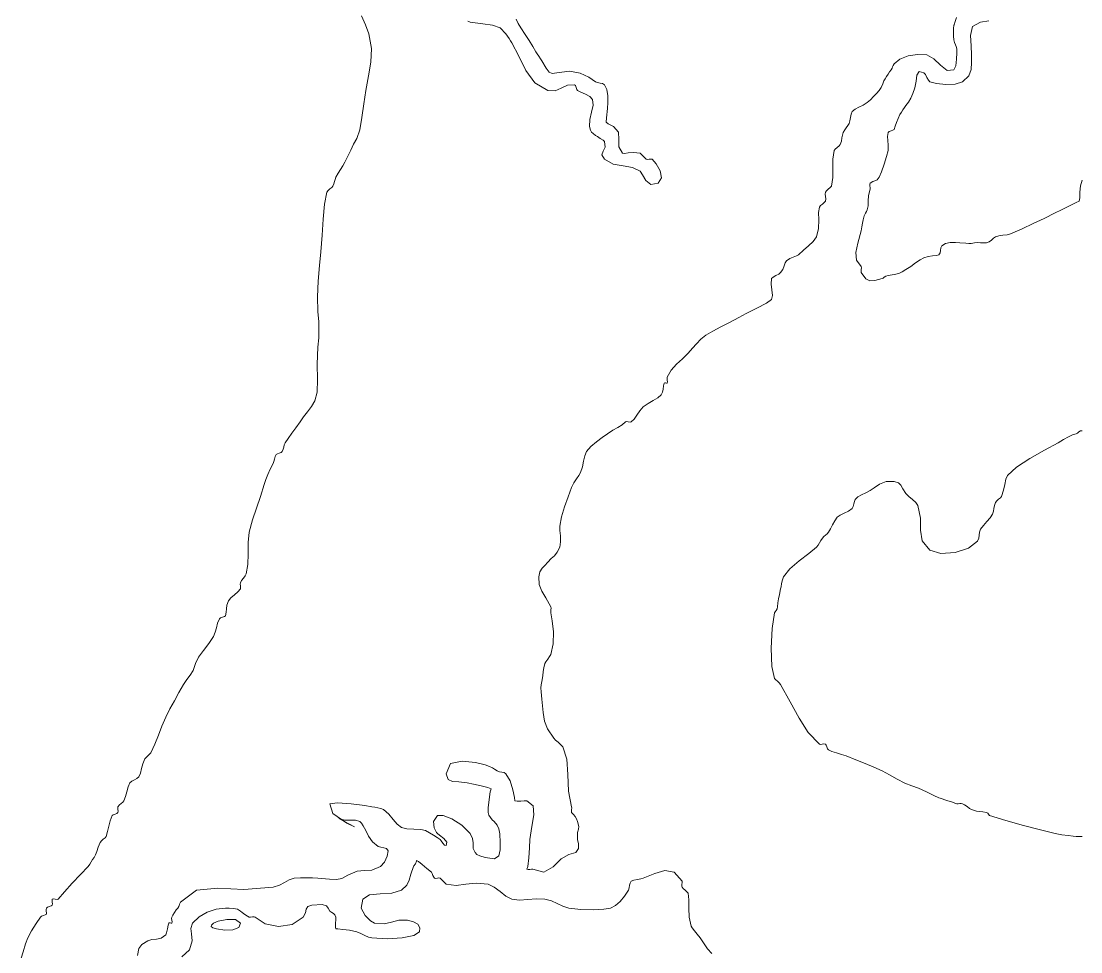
# Model space of a CAD drawing. Header units: inches. Extents: x -600 to 863, y -502 to 873.
# Drawn here: x 603.5 to 641.09, y 51.29 to 84.32 of the extents above; entities that cross this region are included whole.
import ezdxf

# ---------------------------------------------------------------- set-up
doc = ezdxf.new("R2010")
doc.units = ezdxf.units.IN
doc.header["$MEASUREMENT"] = 0
doc.layers.add('Layer 1', color=7, linetype='Continuous')

msp = doc.modelspace()

# ---------------------------------------------------------------- linework, layer by layer
at = {"layer": 'Layer 1', "lineweight": 0}
for points in [[(603.504, 51.057), (603.576, 51.292), (603.655, 51.568), (603.74, 51.781), (603.875, 52.035), (604.033, 52.294), (604.185, 52.521), (604.227, 52.55), (604.295, 52.576), (604.36, 52.602), (604.396, 52.627), (604.402, 52.677), (604.394, 52.735), (604.386, 52.793), (604.396, 52.839), (604.438, 52.867), (604.506, 52.894), (604.571, 52.92), (604.607, 52.945), (604.611, 52.992), (604.604, 53.055), (604.597, 53.115), (604.607, 53.157), (604.649, 53.166), (604.715, 53.156), (604.778, 53.146), (604.819, 53.157), (605.043, 53.419), (605.316, 53.723), (605.606, 54.035), (605.879, 54.321), (605.936, 54.396), (605.984, 54.481), (606.033, 54.564), (606.09, 54.639), (606.145, 54.729), (606.188, 54.853), (606.233, 55.003), (606.302, 55.169), (606.35, 55.23), (606.415, 55.286), (606.477, 55.336), (606.514, 55.381), (606.569, 55.553), (606.61, 55.743), (606.655, 55.938), (606.726, 56.121), (606.767, 56.152), (606.834, 56.178), (606.9, 56.201), (606.938, 56.228), (606.943, 56.277), (606.936, 56.335), (606.928, 56.392), (606.938, 56.439), (606.986, 56.5), (607.049, 56.554), (607.109, 56.604), (607.149, 56.65), (607.209, 56.802), (607.253, 56.97), (607.299, 57.138), (607.361, 57.286), (607.424, 57.346), (607.518, 57.395), (607.611, 57.441), (607.679, 57.498), (607.739, 57.633), (607.775, 57.793), (607.816, 57.965), (607.891, 58.133), (607.936, 58.185), (607.999, 58.241), (608.061, 58.297), (608.102, 58.345), (608.246, 58.654), (608.371, 58.971), (608.493, 59.293), (608.632, 59.615), (608.78, 59.91), (608.938, 60.199), (609.101, 60.488), (609.267, 60.78), (609.385, 60.957), (609.498, 61.101), (609.603, 61.27), (609.69, 61.521), (609.795, 61.742), (609.97, 61.982), (610.164, 62.23), (610.325, 62.475), (610.387, 62.627), (610.43, 62.789), (610.473, 62.953), (610.537, 63.109), (610.578, 63.14), (610.646, 63.165), (610.712, 63.189), (610.749, 63.216), (610.779, 63.337), (610.783, 63.461), (610.797, 63.596), (610.855, 63.745), (610.946, 63.852), (611.07, 63.96), (611.193, 64.066), (611.278, 64.168), (611.288, 64.215), (611.283, 64.271), (611.276, 64.33), (611.278, 64.38), (611.32, 64.465), (611.388, 64.554), (611.453, 64.636), (611.49, 64.698), (611.54, 65.033), (611.551, 65.414), (611.557, 65.809), (611.596, 66.18), (611.707, 66.619), (611.849, 67.034), (611.996, 67.445), (612.125, 67.874), (612.178, 68.045), (612.249, 68.226), (612.338, 68.415), (612.443, 68.615), (612.468, 68.684), (612.488, 68.771), (612.514, 68.861), (612.549, 68.934), (612.593, 68.964), (612.657, 68.987), (612.721, 69.01), (612.761, 69.039), (612.797, 69.121), (612.816, 69.201), (612.834, 69.28), (612.867, 69.356), (612.972, 69.51), (613.105, 69.689), (613.252, 69.888), (613.396, 70.098), (613.521, 70.273), (613.661, 70.455), (613.802, 70.644), (613.926, 70.839), (614.004, 71.148), (614.016, 71.594), (614.009, 72.138), (614.031, 72.745), (614.057, 73.08), (614.068, 73.359), (614.061, 73.648), (614.031, 74.016), (614.014, 74.529), (614.037, 75.091), (614.084, 75.644), (614.137, 76.133), (614.183, 76.72), (614.213, 77.293), (614.258, 77.816), (614.349, 78.251), (614.388, 78.307), (614.452, 78.362), (614.518, 78.415), (614.561, 78.463), (614.597, 78.548), (614.616, 78.626), (614.636, 78.702), (614.667, 78.78), (614.747, 78.919), (614.832, 79.053), (614.913, 79.182), (614.984, 79.31), (615.09, 79.524), (615.193, 79.738), (615.298, 79.95), (615.408, 80.156), (615.513, 80.463), (615.591, 80.892), (615.656, 81.377), (615.726, 81.851), (615.825, 82.377), (615.907, 82.864), (615.925, 83.348), (615.831, 83.862), (615.713, 84.189), (615.574, 84.502)], [(636.679, 84.441), (636.64, 84.307), (636.6, 84.188), (636.584, 84.18), (636.576, 84.051), (636.571, 83.914), (636.573, 83.779), (636.584, 83.65), (636.609, 83.554), (636.645, 83.48), (636.675, 83.413), (636.689, 83.333), (636.693, 83.189), (636.688, 82.963), (636.657, 82.735), (636.584, 82.592), (636.353, 82.57), (636.116, 82.749), (635.876, 82.981), (635.631, 83.121), (635.299, 83.138), (634.965, 83.082), (634.673, 82.968), (634.467, 82.804), (634.431, 82.745), (634.414, 82.693), (634.396, 82.643), (634.36, 82.592), (634.303, 82.517), (634.254, 82.433), (634.205, 82.349), (634.148, 82.274), (634.108, 82.203), (634.065, 82.092), (634.011, 81.966), (633.938, 81.851), (633.849, 81.752), (633.742, 81.643), (633.628, 81.53), (633.514, 81.427), (633.372, 81.332), (633.222, 81.262), (633.084, 81.193), (632.984, 81.109), (632.942, 81.014), (632.921, 80.895), (632.904, 80.776), (632.878, 80.686), (632.83, 80.609), (632.773, 80.535), (632.716, 80.456), (632.666, 80.368), (632.637, 80.275), (632.619, 80.172), (632.599, 80.061), (632.561, 79.944), (632.52, 79.896), (632.45, 79.833), (632.383, 79.773), (632.349, 79.732), (632.302, 79.417), (632.296, 79.091), (632.291, 78.768), (632.243, 78.463), (632.204, 78.411), (632.136, 78.351), (632.067, 78.293), (632.031, 78.251), (632.025, 78.175), (632.035, 78.09), (632.044, 78.007), (632.031, 77.933), (631.989, 77.878), (631.926, 77.822), (631.862, 77.77), (631.819, 77.721), (631.784, 77.528), (631.795, 77.26), (631.791, 76.958), (631.714, 76.662), (631.6, 76.498), (631.438, 76.34), (631.255, 76.184), (631.078, 76.027), (631.007, 75.989), (630.893, 75.946), (630.766, 75.892), (630.654, 75.815), (630.607, 75.739), (630.566, 75.63), (630.517, 75.508), (630.443, 75.392), (630.375, 75.343), (630.273, 75.287), (630.178, 75.231), (630.125, 75.18), (630.106, 74.986), (630.136, 74.776), (630.16, 74.582), (630.125, 74.438), (629.938, 74.31), (629.596, 74.127), (629.227, 73.941), (628.961, 73.804), (628.636, 73.627), (628.321, 73.466), (628.035, 73.315), (627.796, 73.168), (627.618, 73.026), (627.463, 72.871), (627.315, 72.706), (627.16, 72.533), (626.959, 72.337), (626.749, 72.14), (626.56, 71.928), (626.42, 71.686), (626.417, 71.641), (626.425, 71.575), (626.43, 71.512), (626.42, 71.475), (626.399, 71.473), (626.364, 71.476), (626.331, 71.479), (626.313, 71.475), (626.287, 71.37), (626.272, 71.256), (626.252, 71.145), (626.208, 71.051), (626.093, 70.953), (625.927, 70.856), (625.742, 70.752), (625.572, 70.627), (625.451, 70.491), (625.344, 70.339), (625.244, 70.197), (625.148, 70.098), (625.104, 70.091), (625.04, 70.101), (624.977, 70.108), (624.938, 70.098), (624.819, 69.991), (624.666, 69.897), (624.49, 69.797), (624.302, 69.674), (624.111, 69.536), (623.908, 69.384), (623.716, 69.218), (623.561, 69.039), (623.496, 68.891), (623.454, 68.702), (623.413, 68.497), (623.349, 68.298), (623.288, 68.194), (623.201, 68.072), (623.109, 67.931), (623.031, 67.769), (622.905, 67.433), (622.781, 67.079), (622.676, 66.726), (622.607, 66.392), (622.61, 66.245), (622.631, 66.049), (622.64, 65.838), (622.607, 65.65), (622.517, 65.466), (622.418, 65.346), (622.308, 65.246), (622.185, 65.121), (622.074, 65.004), (621.98, 64.898), (621.908, 64.771), (621.866, 64.592), (621.879, 64.323), (621.972, 64.092), (622.117, 63.847), (622.29, 63.533), (622.299, 63.485), (622.295, 63.429), (622.288, 63.372), (622.29, 63.321), (622.343, 63.04), (622.382, 62.646), (622.375, 62.219), (622.29, 61.839), (622.248, 61.77), (622.181, 61.676), (622.115, 61.585), (622.078, 61.521), (622.041, 61.369), (622.025, 61.231), (622.01, 61.08), (621.973, 60.886), (621.945, 60.766), (621.939, 60.66), (621.949, 60.51), (621.973, 60.251), (622.015, 59.782), (622.068, 59.471), (622.18, 59.205), (622.396, 58.874), (622.461, 58.805), (622.548, 58.727), (622.64, 58.644), (622.714, 58.557), (622.862, 58.124), (622.895, 57.58), (622.916, 56.995), (623.031, 56.439), (623.033, 56.395), (623.025, 56.328), (623.021, 56.266), (623.031, 56.228), (623.098, 56.162), (623.155, 56.086), (623.203, 56.002), (623.243, 55.91), (623.286, 55.74), (623.269, 55.642), (623.239, 55.518), (623.243, 55.274), (623.27, 55.121), (623.271, 54.953), (623.18, 54.813), (622.926, 54.745), (622.655, 54.592), (622.37, 54.308), (622.045, 54.11), (621.654, 54.216), (621.609, 54.224), (621.547, 54.214), (621.485, 54.205), (621.443, 54.216), (621.482, 54.317), (621.512, 54.62), (621.533, 54.984), (621.549, 55.274), (621.616, 55.732), (621.688, 56.146), (621.665, 56.468), (621.443, 56.65), (621.35, 56.652), (621.223, 56.638), (621.1, 56.63), (621.02, 56.65), (621.005, 56.764), (620.948, 57.035), (620.849, 57.353), (620.702, 57.604), (620.633, 57.65), (620.557, 57.667), (620.474, 57.678), (620.384, 57.71), (620.296, 57.766), (620.221, 57.818), (620.121, 57.87), (619.961, 57.922), (619.615, 58.004), (619.143, 58.06), (618.735, 57.967), (618.584, 57.604), (618.652, 57.398), (618.805, 57.332), (619.031, 57.322), (619.325, 57.286), (619.547, 57.237), (619.817, 57.18), (620.054, 57.121), (620.173, 57.074), (620.141, 56.968), (620.104, 56.689), (620.074, 56.393), (620.066, 56.228), (620.098, 56.136), (620.151, 56.05), (620.216, 55.975), (620.278, 55.91), (620.388, 55.788), (620.452, 55.658), (620.482, 55.47), (620.49, 55.169), (620.492, 54.906), (620.449, 54.697), (620.296, 54.593), (619.961, 54.639), (619.772, 54.694), (619.672, 54.736), (619.609, 54.81), (619.537, 54.957), (619.536, 55.024), (619.541, 55.15), (619.518, 55.312), (619.432, 55.486), (619.132, 55.785), (618.783, 56.009), (618.468, 56.129), (618.267, 56.121), (618.134, 55.916), (618.157, 55.693), (618.235, 55.525), (618.267, 55.486), (618.348, 55.425), (618.496, 55.313), (618.609, 55.182), (618.584, 55.062), (618.523, 55.068), (618.459, 55.141), (618.404, 55.227), (618.372, 55.274), (618.266, 55.348), (618.131, 55.43), (617.983, 55.514), (617.843, 55.592), (617.68, 55.627), (617.436, 55.641), (617.183, 55.656), (616.996, 55.698), (616.844, 55.815), (616.697, 55.985), (616.541, 56.17), (616.36, 56.333), (616.266, 56.378), (616.16, 56.402), (616.049, 56.418), (615.938, 56.439), (615.693, 56.477), (615.211, 56.536), (614.721, 56.573), (614.455, 56.545), (614.562, 56.194), (615.059, 55.855), (615.333, 55.729), (614.772, 56.016), (614.974, 55.965), (615.177, 55.965), (615.362, 55.963), (615.514, 55.91), (615.575, 55.848), (615.631, 55.764), (615.682, 55.674), (615.726, 55.592), (615.828, 55.394), (615.965, 55.187), (616.167, 55.023), (616.467, 54.957), (616.525, 54.876), (616.49, 54.687), (616.39, 54.474), (616.255, 54.321), (615.948, 54.188), (615.688, 54.171), (615.42, 54.148), (615.09, 54.004), (614.877, 53.889), (614.689, 53.854), (614.438, 53.867), (614.031, 53.898), (613.837, 53.908), (613.628, 53.916), (613.408, 53.915), (613.185, 53.898), (613.014, 53.846), (612.846, 53.754), (612.662, 53.654), (612.443, 53.58), (611.403, 53.5), (610.48, 53.545), (609.718, 53.476), (609.161, 53.051), (609.125, 52.981), (609.111, 52.935), (609.096, 52.893), (609.055, 52.839), (609.005, 52.775), (608.939, 52.679), (608.878, 52.583), (608.843, 52.521), (608.84, 52.476), (608.848, 52.411), (608.854, 52.348), (608.843, 52.31), (608.821, 52.307), (608.788, 52.311), (608.755, 52.313), (608.737, 52.31), (608.72, 52.234), (608.693, 52.1), (608.663, 51.965), (608.632, 51.887), (608.467, 51.777), (608.303, 51.738), (608.144, 51.72), (607.996, 51.675), (607.783, 51.546), (607.679, 51.404), (607.626, 51.16)], [(619.351, 84.316), (619.432, 84.286), (619.883, 84.225), (620.228, 84.178), (620.491, 84.08), (620.702, 83.862), (620.755, 83.781), (620.811, 83.698), (620.865, 83.617), (620.914, 83.545), (621.16, 83.076), (621.406, 82.57), (621.724, 82.129), (622.185, 81.851), (622.441, 81.848), (622.662, 81.943), (622.882, 82.046), (623.137, 82.062), (623.171, 82.029), (623.195, 81.964), (623.218, 81.895), (623.243, 81.851), (623.356, 81.792), (623.517, 81.724), (623.672, 81.639), (623.772, 81.533), (623.79, 81.337), (623.736, 81.09), (623.674, 80.826), (623.666, 80.58), (623.698, 80.45), (623.738, 80.38), (623.795, 80.33), (623.878, 80.263), (623.943, 80.219), (624.047, 80.157), (624.145, 80.096), (624.196, 80.051), (624.22, 79.846), (624.152, 79.701), (624.106, 79.571), (624.196, 79.415), (624.508, 79.243), (624.856, 79.179), (625.193, 79.127), (625.467, 78.992), (625.539, 78.862), (625.658, 78.662), (625.84, 78.521), (626.102, 78.568), (626.216, 78.757), (626.167, 79.01), (626.033, 79.253), (625.89, 79.415), (625.846, 79.423), (625.781, 79.413), (625.718, 79.404), (625.678, 79.415), (625.639, 79.457), (625.57, 79.528), (625.502, 79.596), (625.467, 79.627), (625.228, 79.656), (625.039, 79.642), (624.906, 79.618), (624.831, 79.627), (624.707, 79.856), (624.706, 80.121), (624.688, 80.377), (624.514, 80.58), (624.323, 80.674), (624.26, 80.736), (624.271, 80.88), (624.302, 81.215), (624.313, 81.426), (624.313, 81.668), (624.281, 81.896), (624.196, 82.062), (624.13, 82.099), (624.04, 82.12), (623.949, 82.139), (623.878, 82.168), (623.646, 82.324), (623.338, 82.471), (622.957, 82.546), (622.502, 82.486), (622.337, 82.457), (622.229, 82.508), (622.125, 82.652), (621.973, 82.909), (621.925, 82.981), (621.862, 83.07), (621.803, 83.158), (621.761, 83.227), (621.653, 83.422), (621.528, 83.627), (621.387, 83.843), (621.231, 84.074), (621.139, 84.232), (621.062, 84.389)], [(641.137, 78.674), (641.081, 78.477), (641.063, 78.246), (641.057, 78.044), (641.031, 77.933), (640.925, 77.882), (640.67, 77.754), (640.385, 77.61), (640.184, 77.51), (639.789, 77.316), (639.403, 77.131), (639.012, 76.948), (638.596, 76.769), (638.478, 76.737), (638.332, 76.716), (638.186, 76.694), (638.066, 76.662), (637.991, 76.614), (637.921, 76.55), (637.844, 76.489), (637.749, 76.451), (637.645, 76.444), (637.536, 76.453), (637.429, 76.461), (637.325, 76.451), (637.2, 76.425), (637.126, 76.423), (637.019, 76.436), (636.796, 76.451), (636.644, 76.459), (636.464, 76.457), (636.291, 76.426), (636.16, 76.345), (636.127, 76.27), (636.113, 76.179), (636.098, 76.091), (636.055, 76.027), (635.972, 76.005), (635.837, 75.99), (635.679, 75.969), (635.525, 75.921), (635.391, 75.843), (635.234, 75.735), (635.064, 75.614), (634.89, 75.498), (634.758, 75.42), (634.632, 75.362), (634.477, 75.32), (634.255, 75.286), (634.171, 75.264), (634.118, 75.231), (634.081, 75.199), (634.043, 75.18), (633.781, 75.117), (633.606, 75.102), (633.465, 75.177), (633.302, 75.392), (633.296, 75.438), (633.306, 75.502), (633.312, 75.564), (633.302, 75.604), (633.131, 75.83), (633.109, 76.101), (633.183, 76.439), (633.302, 76.874), (633.33, 77.012), (633.349, 77.142), (633.371, 77.269), (633.407, 77.403), (633.431, 77.457), (633.457, 77.506), (633.486, 77.557), (633.514, 77.615), (633.545, 77.763), (633.549, 77.93), (633.562, 78.124), (633.619, 78.356), (633.621, 78.403), (633.613, 78.467), (633.608, 78.528), (633.619, 78.568), (633.71, 78.629), (633.791, 78.652), (633.866, 78.686), (633.938, 78.78), (634.02, 78.975), (634.116, 79.242), (634.202, 79.517), (634.255, 79.732), (634.264, 79.913), (634.246, 80.076), (634.233, 80.227), (634.255, 80.368), (634.293, 80.401), (634.36, 80.426), (634.428, 80.449), (634.467, 80.475), (634.51, 80.588), (634.557, 80.725), (634.61, 80.868), (634.678, 81.004), (634.73, 81.089), (634.781, 81.17), (634.833, 81.247), (634.89, 81.321), (634.979, 81.441), (635.06, 81.58), (635.135, 81.748), (635.207, 81.956), (635.249, 82.184), (635.281, 82.399), (635.356, 82.526), (635.525, 82.486), (635.579, 82.421), (635.631, 82.32), (635.684, 82.224), (635.737, 82.168), (635.974, 82.104), (636.299, 82.064), (636.634, 82.076), (636.901, 82.168), (637.116, 82.377), (637.199, 82.601), (637.213, 82.846), (637.219, 83.121), (637.2, 83.441), (637.176, 83.808), (637.252, 84.122), (637.537, 84.286), (637.833, 84.328)], [(641.137, 55.381), (641.085, 55.381), (641.03, 55.377), (640.976, 55.375), (640.925, 55.381), (640.816, 55.396), (640.643, 55.411), (640.425, 55.438), (640.184, 55.486), (639.663, 55.617), (639.057, 55.774), (638.431, 55.946), (637.854, 56.121), (637.841, 56.138), (637.822, 56.17), (637.794, 56.204), (637.749, 56.228), (637.613, 56.254), (637.509, 56.266), (637.393, 56.284), (637.219, 56.333), (637.148, 56.373), (637.056, 56.44), (636.965, 56.507), (636.901, 56.545), (636.852, 56.553), (636.797, 56.548), (636.742, 56.542), (636.689, 56.545), (636.619, 56.566), (636.547, 56.594), (636.466, 56.623), (636.372, 56.65), (636.303, 56.672), (636.229, 56.699), (636.148, 56.729), (636.055, 56.757), (635.875, 56.83), (635.613, 56.96), (635.334, 57.093), (635.102, 57.181), (634.847, 57.273), (634.58, 57.412), (634.311, 57.566), (634.043, 57.71), (633.749, 57.846), (633.438, 57.977), (633.113, 58.106), (632.772, 58.239), (632.604, 58.296), (632.426, 58.347), (632.263, 58.396), (632.137, 58.451), (632.107, 58.492), (632.082, 58.561), (632.058, 58.626), (632.031, 58.662), (631.982, 58.668), (631.922, 58.658), (631.863, 58.651), (631.819, 58.662), (631.426, 59.072), (631.098, 59.58), (630.786, 60.158), (630.443, 60.78), (630.398, 60.833), (630.335, 60.889), (630.273, 60.943), (630.231, 60.992), (630.136, 61.411), (630.109, 62.064), (630.145, 62.765), (630.231, 63.321), (630.253, 63.359), (630.286, 63.402), (630.319, 63.458), (630.337, 63.533), (630.35, 63.678), (630.37, 63.814), (630.4, 63.969), (630.443, 64.168), (630.458, 64.243), (630.481, 64.363), (630.514, 64.491), (630.549, 64.592), (630.773, 64.882), (631.105, 65.166), (631.45, 65.428), (631.714, 65.65), (631.773, 65.725), (631.823, 65.805), (631.871, 65.888), (631.926, 65.969), (631.978, 66.026), (632.034, 66.078), (632.09, 66.128), (632.137, 66.18), (632.214, 66.302), (632.285, 66.441), (632.363, 66.583), (632.455, 66.71), (632.562, 66.79), (632.702, 66.854), (632.85, 66.926), (632.984, 67.027), (633.021, 67.095), (633.041, 67.184), (633.059, 67.274), (633.09, 67.345), (633.186, 67.432), (633.314, 67.505), (633.463, 67.576), (633.619, 67.662), (633.759, 67.76), (633.953, 67.882), (634.193, 67.974), (634.467, 67.98), (634.625, 67.928), (634.708, 67.845), (634.776, 67.725), (634.89, 67.557), (634.998, 67.447), (635.127, 67.339), (635.242, 67.233), (635.313, 67.133), (635.401, 66.682), (635.404, 66.257), (635.467, 65.873), (635.737, 65.545), (636.126, 65.429), (636.631, 65.462), (637.113, 65.615), (637.431, 65.862), (637.472, 65.964), (637.485, 66.072), (637.498, 66.182), (637.537, 66.286), (637.639, 66.423), (637.76, 66.559), (637.875, 66.689), (637.961, 66.815), (637.998, 66.922), (638.013, 67.025), (638.028, 67.13), (638.066, 67.239), (638.109, 67.291), (638.176, 67.349), (638.24, 67.405), (638.278, 67.451), (638.349, 67.667), (638.393, 67.877), (638.433, 68.059), (638.49, 68.191), (638.812, 68.492), (639.283, 68.796), (639.808, 69.088), (640.29, 69.356), (640.484, 69.471), (640.652, 69.566), (640.798, 69.637), (640.925, 69.674), (640.976, 69.699), (641.024, 69.741), (641.076, 69.776), (641.137, 69.78)], [(609.205, 51.112), (609.479, 51.356), (609.572, 51.683), (609.551, 51.924), (609.52, 52.12), (609.584, 52.31), (609.812, 52.535), (610.101, 52.7), (610.422, 52.801), (610.749, 52.839), (610.878, 52.839), (611.032, 52.829), (611.177, 52.797), (611.278, 52.733), (611.339, 52.682), (611.434, 52.616), (611.531, 52.557), (611.596, 52.521), (611.642, 52.519), (611.707, 52.526), (611.77, 52.532), (611.808, 52.521), (612.156, 52.281), (612.629, 52.188), (613.114, 52.262), (613.502, 52.521), (613.586, 52.674), (613.618, 52.801), (613.671, 52.895), (613.819, 52.945), (614.178, 52.964), (614.335, 52.918), (614.393, 52.833), (614.455, 52.733), (614.519, 52.684), (614.578, 52.648), (614.629, 52.603), (614.667, 52.521), (614.668, 52.434), (614.655, 52.298), (614.649, 52.168), (614.667, 52.098), (614.732, 52.098), (614.908, 52.086), (615.149, 52.053), (615.408, 51.992), (615.557, 51.936), (615.699, 51.869), (615.829, 51.812), (615.938, 51.78), (616.486, 51.75), (617.018, 51.784), (617.432, 51.87), (617.631, 51.992), (617.648, 52.141), (617.57, 52.264), (617.417, 52.355), (617.208, 52.416), (616.896, 52.417), (616.641, 52.343), (616.377, 52.278), (616.043, 52.31), (615.901, 52.39), (615.703, 52.573), (615.568, 52.837), (615.619, 53.157), (615.858, 53.313), (616.236, 53.348), (616.65, 53.367), (616.996, 53.475), (617.186, 53.648), (617.272, 53.832), (617.327, 54.049), (617.42, 54.321), (617.436, 54.336), (617.487, 54.415), (617.531, 54.5), (617.525, 54.533), (617.594, 54.495), (617.725, 54.39), (617.889, 54.25), (618.055, 54.109), (618.08, 54.067), (618.109, 53.999), (618.137, 53.933), (618.161, 53.898), (618.21, 53.893), (618.268, 53.9), (618.324, 53.908), (618.372, 53.898), (618.419, 53.855), (618.482, 53.786), (618.544, 53.72), (618.584, 53.687), (618.94, 53.646), (619.281, 53.685), (619.644, 53.724), (620.066, 53.687), (620.287, 53.588), (620.492, 53.43), (620.696, 53.268), (620.914, 53.157), (621.179, 53.125), (621.472, 53.142), (621.777, 53.166), (622.078, 53.157), (622.313, 53.096), (622.519, 53.001), (622.716, 52.904), (622.926, 52.839), (623.352, 52.791), (623.795, 52.781), (624.174, 52.8), (624.408, 52.839), (624.586, 52.933), (624.756, 53.078), (624.911, 53.264), (625.043, 53.475), (625.07, 53.559), (625.084, 53.648), (625.104, 53.73), (625.148, 53.792), (625.241, 53.832), (625.365, 53.858), (625.486, 53.878), (625.572, 53.898), (625.979, 54.067), (626.342, 54.169), (626.663, 54.109), (626.949, 53.792), (626.953, 53.746), (626.945, 53.682), (626.938, 53.619), (626.949, 53.58), (626.992, 53.541), (627.062, 53.473), (627.129, 53.406), (627.16, 53.368), (627.191, 53.129), (627.188, 52.839), (627.197, 52.522), (627.267, 52.204), (627.31, 52.134), (627.39, 52.035), (627.486, 51.915), (627.584, 51.78), (627.727, 51.566), (627.855, 51.396), (628.008, 51.232)], [(610.325, 52.31), (610.488, 52.373), (610.797, 52.436), (611.107, 52.436), (611.278, 52.31), (611.226, 52.151), (611.016, 52.068), (610.725, 52.054), (610.432, 52.098), (610.302, 52.14), (610.248, 52.182), (610.26, 52.235), (610.325, 52.31), (610.325, 52.31)], [(610.432, 52.098), (610.725, 52.054), (611.016, 52.068), (611.226, 52.151), (611.278, 52.31), (611.107, 52.436), (610.797, 52.436), (610.488, 52.373), (610.325, 52.31), (610.26, 52.235), (610.248, 52.182), (610.302, 52.14), (610.432, 52.098), (610.432, 52.098)]]:
    msp.add_lwpolyline(points, dxfattribs=at)

doc.saveas('drawing.dxf')
